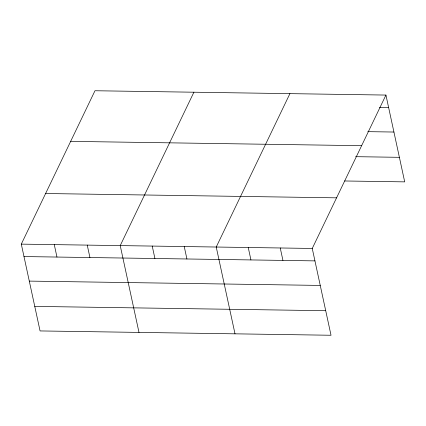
<?xml version="1.0" encoding="UTF-8"?>
<svg xmlns="http://www.w3.org/2000/svg" width="426" height="426" viewBox="0 0 426 426"><rect width="100%" height="100%" fill="white"/><g stroke="black" fill="none" stroke-linecap="round" stroke-linejoin="round"><path stroke-width="0.64" d="M385.935 95.067L312.253 248.454L331.023 335.257L40.065 330.933L21.3 244.13L94.977 90.743L385.935 95.067L404.7 181.87L344.607 180.975M193.905 92.213L120.223 245.6L138.993 332.402M289.92 93.64L216.238 247.027L235.008 333.83M379.475 107.357L388.618 107.496M367.798 131.65L393.928 132.039M70.663 141.363L361.621 145.687M355.63 156.672L399.391 157.322M45.614 193.516L336.567 197.834M21.3 244.13L312.253 248.454M23.989 256.558L314.942 260.882M29.293 281.101L320.245 285.425M34.762 306.39L325.714 310.708M280.249 247.98L282.933 260.403M248.246 247.506L250.93 259.929M184.234 246.553L186.923 258.981M152.231 246.079L154.915 258.502M87.25 245.11L89.934 257.538M54.272 244.62L56.962 257.048"/></g></svg>
